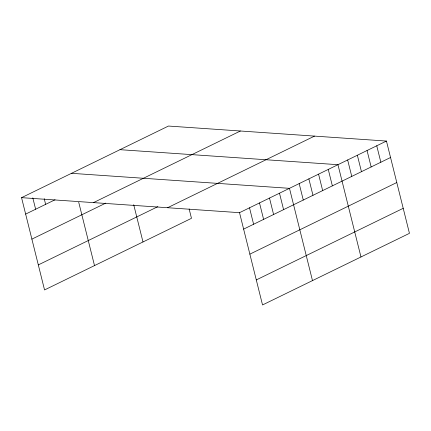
<?xml version="1.0" encoding="UTF-8"?>
<svg xmlns="http://www.w3.org/2000/svg" width="431" height="431" viewBox="0 0 431 431"><rect width="100%" height="100%" fill="white"/><g stroke="black" fill="none" stroke-linecap="round" stroke-linejoin="round"><path stroke-width="0.65" d="M21.55 197.662L168.467 126.046L386.445 141.061L409.45 233.338L262.533 304.954L239.523 212.677L21.55 197.662L44.555 289.939L191.477 218.323L189.134 208.938M25.65 214.099L55.033 199.779M93.484 202.618L240.401 131.002M31.889 239.13L105.8 203.098M38.316 264.909L157.859 206.643M167.594 207.726L314.511 136.11M239.523 212.677L386.445 141.061M243.623 229.12L390.54 157.504M249.861 254.145L396.784 182.528M256.289 279.929L403.211 208.313M119.985 149.681L337.958 164.696L360.968 256.968M71.503 173.316L289.476 188.331L312.486 280.603M376.748 145.791L380.848 162.228M367.05 150.516L371.15 166.953M357.353 155.241L361.453 171.683M347.655 159.971L351.755 176.408M328.266 169.421L332.36 185.863M318.568 174.151L322.663 190.588M308.871 178.876L312.971 195.313M299.173 183.601L303.273 200.043M279.487 193.201L283.587 209.638M269.494 198.071L273.593 214.509M259.505 202.942L263.605 219.379M249.517 207.807L253.611 224.249M133.702 204.682L142.99 241.953M78.722 202.263L94.508 265.588M44.21 198.669L45.632 204.364M32.799 197.851L35.638 209.229"/></g></svg>
